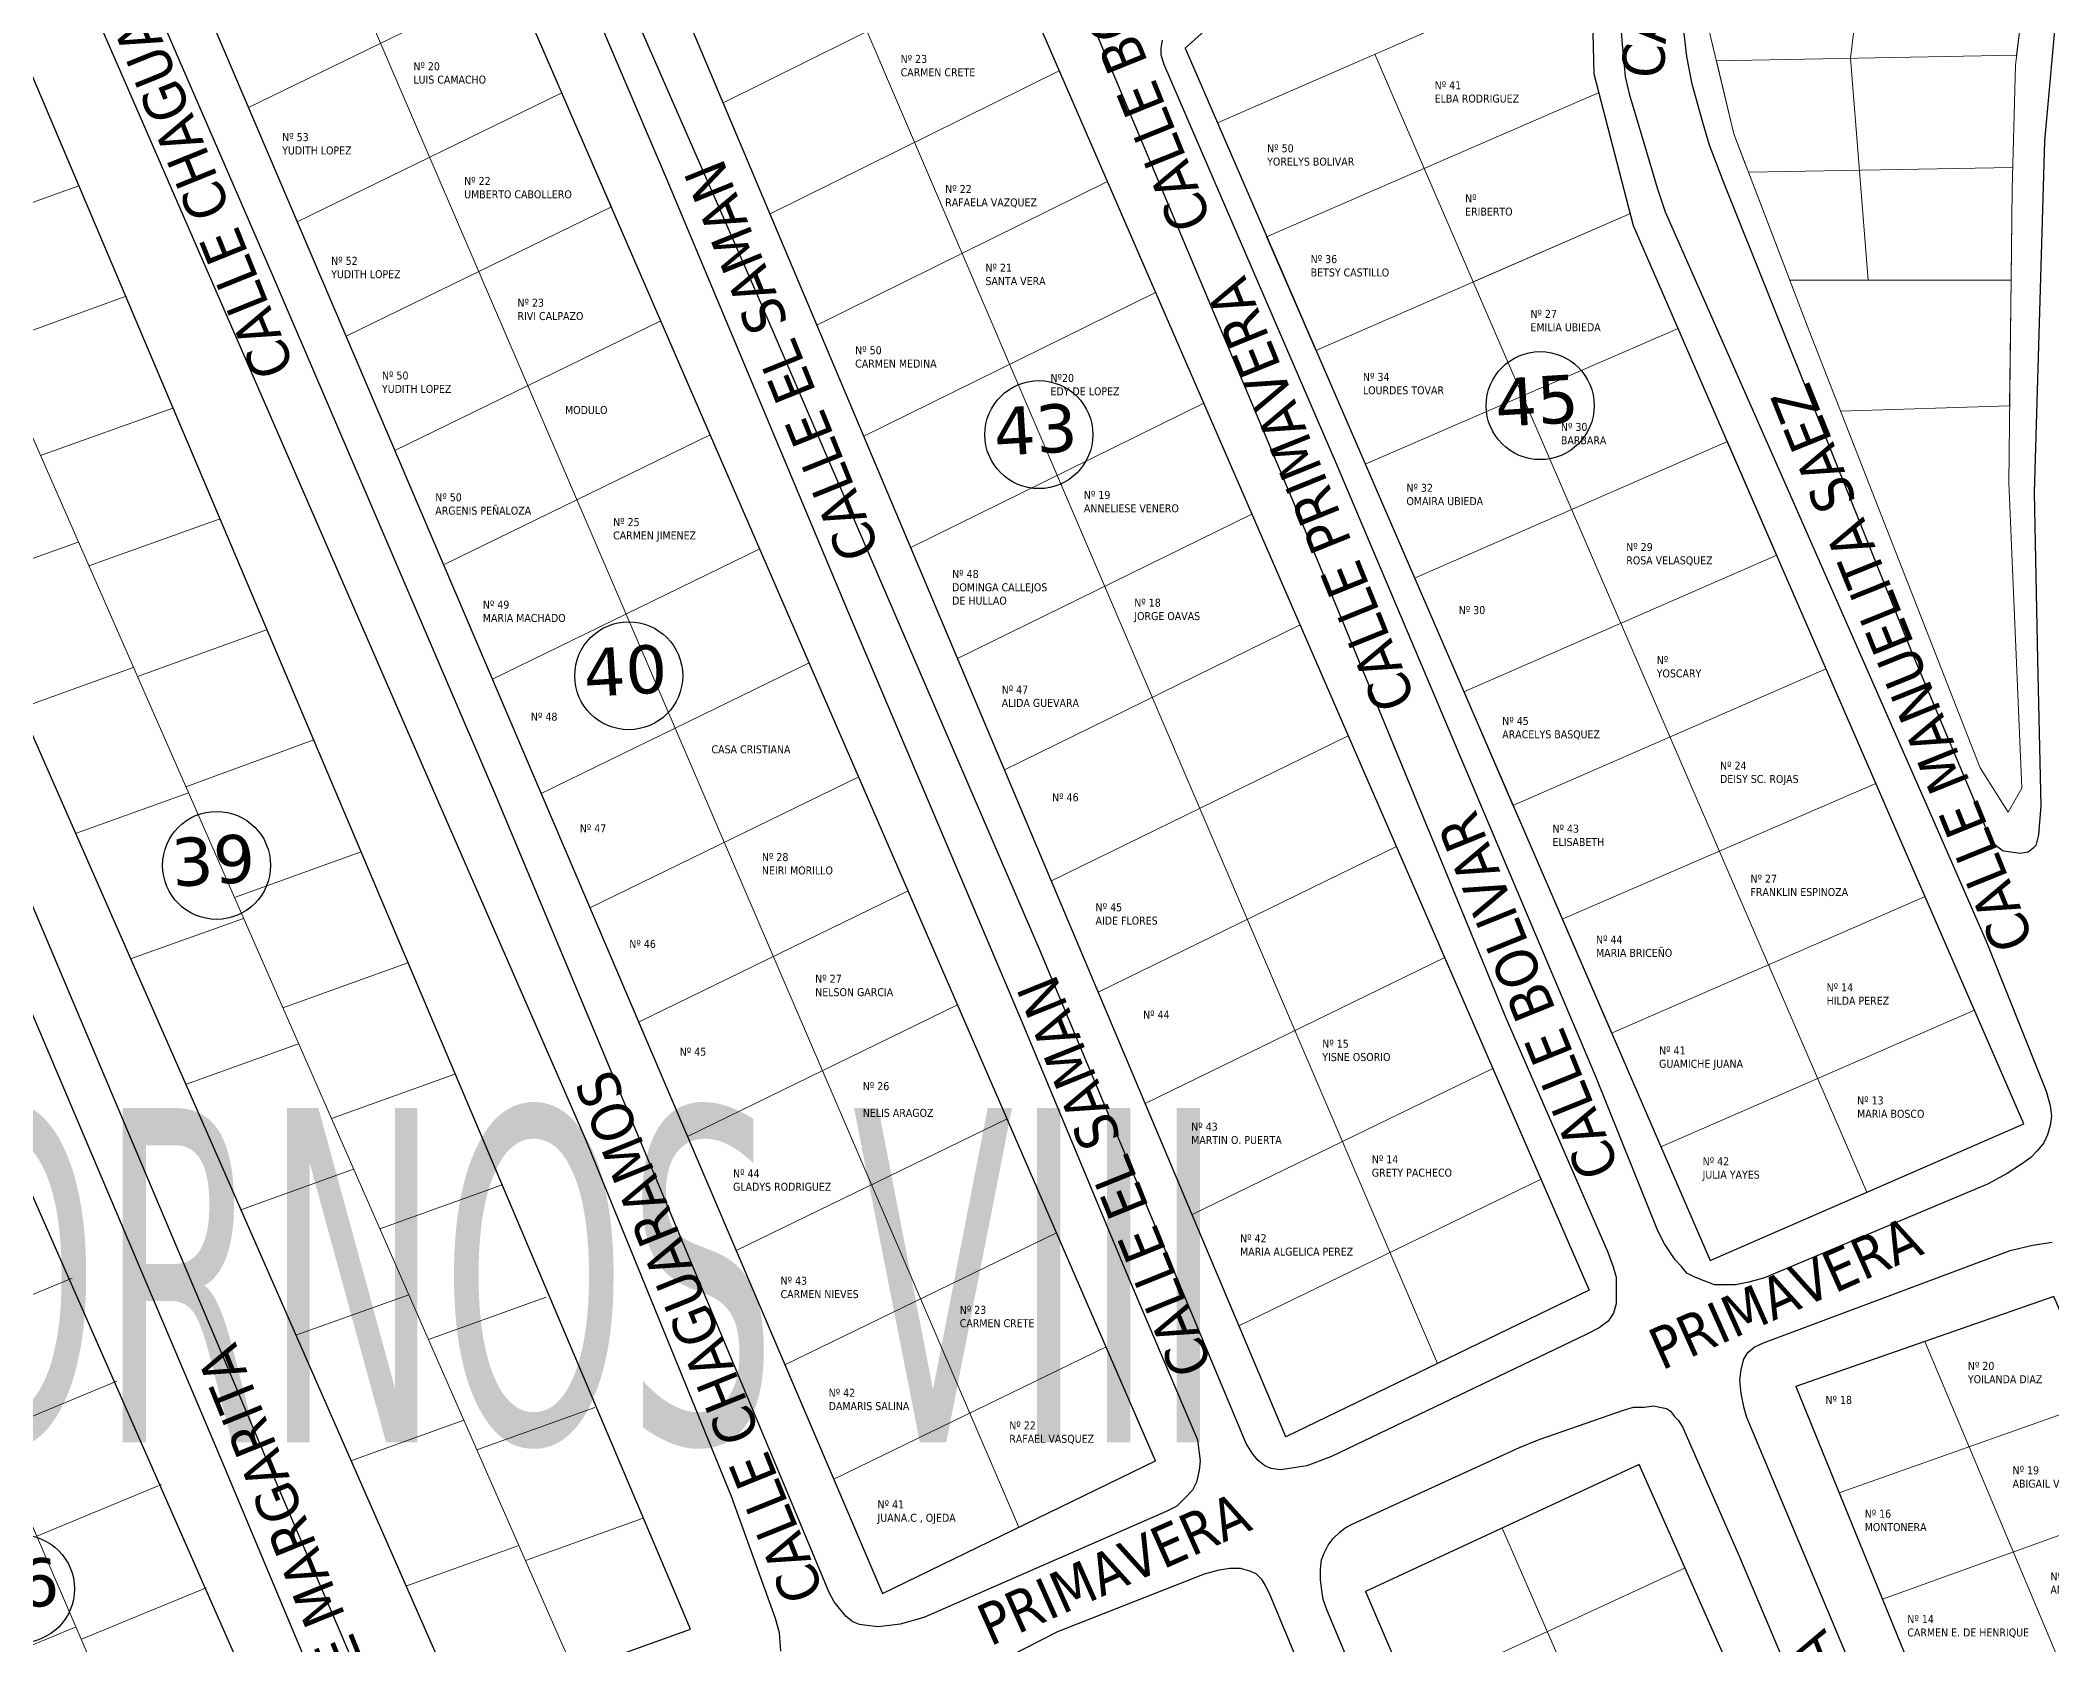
# Model space of a CAD drawing. Header units: metres. Extents: x 2 to 659295185, y -28 to 1124222152.
# Drawn here: x 658070.3 to 658238, y 1123109.3 to 1123243 of the extents above; entities that cross this region are included whole.
import ezdxf

# ---------------------------------------------------------------- set-up
doc = ezdxf.new("R2010")
doc.units = ezdxf.units.M
doc.header["$MEASUREMENT"] = 0
for name, color, linetype in [('CALLES', 1, 'CONTINUOUS'), ('CERCA', 7, 'CONTINUOUS'), ('Cota', 3, 'CONTINUOUS'), ('MANZANA', 30, 'CONTINUOUS'), ('Numero de manzana', 6, 'CONTINUOUS'), ('Parcelas', 140, 'CONTINUOUS'), ('TEXTOS', 7, 'CONTINUOUS')]:
    doc.layers.add(name, color=color, linetype=linetype)
doc.styles.add('ROMAN', font='verdana.ttf')
doc.styles.get("Standard").update_dxf_attribs({"font": 'tahoma.ttf'})

msp = doc.modelspace()

# ---------------------------------------------------------------- linework, layer by layer
at = {"layer": 'CERCA', "lineweight": 0}
for p, q in [((658114.7657, 1123107.1088), (658050.0121, 1123254.5755)), ((658062.1851, 1123226.8531), (658073.4708, 1123230.9187)), ((658081.1289, 1123092.5491), (658021.6599, 1123230.0747)), ((658066.2298, 1123217.642), (658077.3524, 1123221.6831)), ((658070.2745, 1123208.4309), (658081.3119, 1123212.3858)), ((658074.3191, 1123199.2198), (658085.1849, 1123203.1267)), ((658064.0182, 1123197.8297), (658073.4309, 1123201.2107)), ((658078.3638, 1123190.0087), (658089.1265, 1123193.9054)), ((658068.6111, 1123187.374), (658078.0239, 1123190.755)), ((658082.4084, 1123180.7976), (658093.0852, 1123184.7336)), ((658073.204, 1123176.9183), (658082.6168, 1123180.2993)), ((658086.4531, 1123171.5865), (658096.9325, 1123175.3588)), ((658077.7969, 1123166.4626), (658087.2097, 1123169.8436)), ((658090.4978, 1123162.3754), (658100.9053, 1123166.1451)), ((658082.3898, 1123156.0069), (658091.8026, 1123159.3879)), ((658094.5424, 1123153.1643), (658104.8437, 1123156.867)), ((658086.9827, 1123145.5512), (658096.3955, 1123148.9323)), ((658098.5871, 1123143.9532), (658108.7938, 1123147.6298)), ((658062.534, 1123135.5509), (658072.9352, 1123139.8542)), ((658091.5756, 1123135.0955), (658100.9884, 1123138.4766)), ((658102.6317, 1123134.7421), (658112.4632, 1123138.2819)), ((658066.253, 1123126.9505), (658076.6542, 1123131.2538)), ((658106.6764, 1123125.531), (658116.5079, 1123129.0708)), ((658096.1685, 1123124.6398), (658105.5813, 1123128.0209)), ((658069.972, 1123118.3501), (658080.3732, 1123122.6535)), ((658110.721, 1123116.3199), (658120.5525, 1123119.8597)), ((658100.7615, 1123114.1842), (658110.1743, 1123117.5652)), ((658073.6909, 1123109.7498), (658084.0921, 1123114.0531)), ((658063.0764, 1123106.5706), (658073.2461, 1123110.7786))]:
    msp.add_line(p, q, dxfattribs=at)
at = {"layer": 'MANZANA', "lineweight": -2}
for p, q in [((658144.6235, 1123276.3703), (658158.9135, 1123242.2573)), ((658144.6235, 1123276.3703), (658158.9135, 1123242.2573)), ((658089.6319, 1123223.4811), (658072.2497, 1123263.553)), ((658089.6319, 1123223.4811), (658072.2497, 1123263.553)), ((658108.6304, 1123264.0429), (658122.4751, 1123231.4795)), ((658108.6304, 1123264.0429), (658122.4751, 1123231.4795)), ((658130.0778, 1123221.7815), (658114.1386, 1123258.204)), ((658130.0778, 1123221.7815), (658114.1386, 1123258.204)), ((658239.5991, 1123258.7639), (658237.4057, 1123234.6488)), ((658239.5991, 1123258.7639), (658237.4057, 1123234.6488)), ((658201.7342, 1123248.426), (658202.196, 1123242.6772)), ((658201.7342, 1123248.426), (658202.196, 1123242.6772)), ((658074.9626, 1123244.9867), (658078.2857, 1123237.3683)), ((658074.9626, 1123244.9867), (658078.2857, 1123237.3683)), ((658207.5723, 1123241.6974), (658207.2259, 1123244.7968)), ((658207.5723, 1123241.6974), (658207.2259, 1123244.7968)), ((658158.9135, 1123242.2573), (658175.1908, 1123203.5152)), ((658158.9135, 1123242.2573), (658175.1908, 1123203.5152)), ((658163.7373, 1123242.3873), (658163.8445, 1123243.0571)), ((658163.7373, 1123242.3873), (658163.8445, 1123243.0571)), ((658163.7373, 1123241.8374), (658163.7373, 1123242.3873)), ((658163.7373, 1123241.8374), (658163.7373, 1123242.3873)), ((658202.196, 1123242.6772), (658202.4268, 1123240.0177)), ((658202.196, 1123242.6772), (658202.4268, 1123240.0177)), ((658163.96, 1123241.0675), (658163.7373, 1123241.8374)), ((658163.96, 1123241.0675), (658163.7373, 1123241.8374)), ((658165.9555, 1123236.4285), (658163.96, 1123241.0675)), ((658165.9555, 1123236.4285), (658163.96, 1123241.0675)), ((658208.0175, 1123239.3779), (658207.5723, 1123241.6974)), ((658208.0175, 1123239.3779), (658207.5723, 1123241.6974)), ((658202.4268, 1123240.0177), (658202.7649, 1123238.588)), ((658202.4268, 1123240.0177), (658202.7649, 1123238.588)), ((658208.9081, 1123236.1785), (658208.0175, 1123239.3779)), ((658208.9081, 1123236.1785), (658208.0175, 1123239.3779)), ((658078.2857, 1123237.3683), (658102.7511, 1123181.1797)), ((658078.2857, 1123237.3683), (658102.7511, 1123181.1797)), ((658202.7649, 1123238.588), (658203.9853, 1123234.4989)), ((658202.7649, 1123238.588), (658203.9853, 1123234.4989)), ((658178.3572, 1123207.7243), (658165.9555, 1123236.4285)), ((658178.3572, 1123207.7243), (658165.9555, 1123236.4285)), ((658209.4605, 1123234.2989), (658208.9081, 1123236.1785)), ((658209.4605, 1123234.2989), (658208.9081, 1123236.1785)), ((658203.9853, 1123234.4989), (658205.0985, 1123230.7396)), ((658203.9853, 1123234.4989), (658205.0985, 1123230.7396)), ((658210.6809, 1123231.0996), (658209.4605, 1123234.2989)), ((658210.6809, 1123231.0996), (658209.4605, 1123234.2989)), ((658237.4057, 1123234.6488), (658237.1171, 1123225.1308)), ((658237.4057, 1123234.6488), (658237.1171, 1123225.1308)), ((658122.4751, 1123231.4795), (658137.6475, 1123195.3768)), ((658122.4751, 1123231.4795), (658137.6475, 1123195.3768)), ((658205.0985, 1123230.7396), (658205.7664, 1123228.75)), ((658205.0985, 1123230.7396), (658205.7664, 1123228.75)), ((658226.3068, 1123192.1275), (658210.6809, 1123231.0996)), ((658226.3068, 1123192.1275), (658210.6809, 1123231.0996)), ((658205.7664, 1123228.75), (658216.0572, 1123205.4648)), ((658205.7664, 1123228.75), (658216.0572, 1123205.4648)), ((658237.1171, 1123225.1308), (658236.5481, 1123205.3348)), ((658237.1171, 1123225.1308), (658236.5481, 1123205.3348)), ((658108.35, 1123179.88), (658089.6319, 1123223.4811)), ((658108.35, 1123179.88), (658089.6319, 1123223.4811)), ((658153.6609, 1123167.1426), (658130.0778, 1123221.7815)), ((658153.6609, 1123167.1426), (658130.0778, 1123221.7815)), ((658199.9448, 1123156.7247), (658178.3572, 1123207.7243)), ((658199.9448, 1123156.7247), (658178.3572, 1123207.7243)), ((658216.0572, 1123205.4648), (658227.5684, 1123179.3001)), ((658216.0572, 1123205.4648), (658227.5684, 1123179.3001)), ((658236.5481, 1123205.3348), (658236.8285, 1123191.3976)), ((658236.5481, 1123205.3348), (658236.8285, 1123191.3976)), ((658175.1908, 1123203.5152), (658192.4741, 1123161.5637)), ((658175.1908, 1123203.5152), (658192.4741, 1123161.5637)), ((658137.6475, 1123195.3768), (658152.1519, 1123161.1638)), ((658137.6475, 1123195.3768), (658152.1519, 1123161.1638)), ((658232.953, 1123176.3407), (658226.3068, 1123192.1275)), ((658232.953, 1123176.3407), (658226.3068, 1123192.1275)), ((658236.8285, 1123191.3976), (658237.1006, 1123179.2301)), ((658236.8285, 1123191.3976), (658237.1006, 1123179.2301)), ((658061.5548, 1123180.7798), (658085.2534, 1123124.9212)), ((658102.7511, 1123181.1797), (658115.7053, 1123151.4858)), ((658102.7511, 1123181.1797), (658115.7053, 1123151.4858)), ((658132.8237, 1123121.3719), (658108.35, 1123179.88)), ((658132.8237, 1123121.3719), (658108.35, 1123179.88)), ((658227.5684, 1123179.3001), (658232.5489, 1123167.9324)), ((658227.5684, 1123179.3001), (658232.5489, 1123167.9324)), ((658237.1006, 1123179.2301), (658236.8945, 1123176.8006)), ((658237.1006, 1123179.2301), (658236.8945, 1123176.8006)), ((658090.4153, 1123121.7318), (658067.3847, 1123176.1607)), ((658233.5054, 1123175.7908), (658232.953, 1123176.3407)), ((658233.5054, 1123175.7908), (658232.953, 1123176.3407)), ((658233.9425, 1123175.4609), (658233.5054, 1123175.7908)), ((658233.9425, 1123175.4609), (658233.5054, 1123175.7908)), ((658234.6021, 1123175.3509), (658233.9425, 1123175.4609)), ((658234.6021, 1123175.3509), (658233.9425, 1123175.4609)), ((658235.369, 1123175.2409), (658234.6021, 1123175.3509)), ((658235.369, 1123175.2409), (658234.6021, 1123175.3509)), ((658236.0287, 1123175.3609), (658235.369, 1123175.2409)), ((658236.0287, 1123175.3609), (658235.369, 1123175.2409)), ((658236.4657, 1123175.6908), (658236.0287, 1123175.3609)), ((658236.4657, 1123175.6908), (658236.0287, 1123175.3609)), ((658236.6801, 1123175.9108), (658236.4657, 1123175.6908)), ((658236.6801, 1123175.9108), (658236.4657, 1123175.6908)), ((658236.8945, 1123176.8006), (658236.6801, 1123175.9108)), ((658236.8945, 1123176.8006), (658236.6801, 1123175.9108)), ((658170.8288, 1123126.0709), (658153.6609, 1123167.1426)), ((658170.8288, 1123126.0709), (658153.6609, 1123167.1426)), ((658232.5489, 1123167.9324), (658237.5376, 1123155.455)), ((658232.5489, 1123167.9324), (658237.5376, 1123155.455)), ((658152.1519, 1123161.1638), (658160.7936, 1123140.408)), ((658152.1519, 1123161.1638), (658160.7936, 1123140.408)), ((658192.4741, 1123161.5637), (658201.0003, 1123142.0177)), ((658192.4741, 1123161.5637), (658201.0003, 1123142.0177)), ((658205.1562, 1123143.8073), (658199.9448, 1123156.7247)), ((658205.1562, 1123143.8073), (658199.9448, 1123156.7247)), ((658237.5376, 1123155.455), (658237.8757, 1123154.2452)), ((658237.5376, 1123155.455), (658237.8757, 1123154.2452)), ((658237.8757, 1123154.2452), (658237.9829, 1123153.3554)), ((658237.8757, 1123154.2452), (658237.9829, 1123153.3554)), ((658237.9829, 1123153.3554), (658237.8757, 1123152.5855)), ((658237.9829, 1123153.3554), (658237.8757, 1123152.5855)), ((658237.6613, 1123151.8057), (658237.3397, 1123151.1458)), ((658237.6613, 1123151.8057), (658237.3397, 1123151.1458)), ((658237.8757, 1123152.5855), (658237.6613, 1123151.8057)), ((658237.8757, 1123152.5855), (658237.6613, 1123151.8057)), ((658115.7053, 1123151.4858), (658127.8927, 1123121.6818)), ((658115.7053, 1123151.4858), (658127.8927, 1123121.6818)), ((658236.7955, 1123150.476), (658236.2513, 1123149.9161)), ((658236.7955, 1123150.476), (658236.2513, 1123149.9161)), ((658237.3397, 1123151.1458), (658236.7955, 1123150.476)), ((658237.3397, 1123151.1458), (658236.7955, 1123150.476)), ((658234.2805, 1123148.5864), (658232.6396, 1123147.6965)), ((658234.2805, 1123148.5864), (658232.6396, 1123147.6965)), ((658235.4844, 1123149.3662), (658234.2805, 1123148.5864)), ((658235.4844, 1123149.3662), (658234.2805, 1123148.5864)), ((658236.2513, 1123149.9161), (658235.4844, 1123149.3662)), ((658236.2513, 1123149.9161), (658235.4844, 1123149.3662)), ((658232.6396, 1123147.6965), (658214.0452, 1123139.8681)), ((658232.6396, 1123147.6965), (658214.0452, 1123139.8681)), ((658205.7087, 1123142.7075), (658205.1562, 1123143.8073)), ((658205.7087, 1123142.7075), (658205.1562, 1123143.8073)), ((658201.0003, 1123142.0177), (658201.4456, 1123140.8079)), ((658201.0003, 1123142.0177), (658201.4456, 1123140.8079)), ((658206.1457, 1123142.0477), (658205.7087, 1123142.7075)), ((658206.1457, 1123142.0477), (658205.7087, 1123142.7075)), ((658206.591, 1123141.3878), (658206.1457, 1123142.0477)), ((658206.591, 1123141.3878), (658206.1457, 1123142.0477)), ((658213.9628, 1123134.4492), (658234.5279, 1123142.1677)), ((658213.9628, 1123134.4492), (658234.5279, 1123142.1677)), ((658234.5279, 1123142.1677), (658236.3915, 1123142.6176)), ((658234.5279, 1123142.1677), (658236.3915, 1123142.6176)), ((658236.3915, 1123142.6176), (658238.0324, 1123142.8475)), ((658236.3915, 1123142.6176), (658238.0324, 1123142.8475)), ((658160.7936, 1123140.408), (658166.7718, 1123126.3809)), ((658160.7936, 1123140.408), (658166.7718, 1123126.3809)), ((658201.4456, 1123140.8079), (658201.6682, 1123139.9281)), ((658201.4456, 1123140.8079), (658201.6682, 1123139.9281)), ((658201.6682, 1123139.9281), (658201.6682, 1123138.7084)), ((658201.6682, 1123139.9281), (658201.6682, 1123138.7084)), ((658207.1435, 1123140.8279), (658206.591, 1123141.3878)), ((658207.1435, 1123140.8279), (658206.591, 1123141.3878)), ((658207.5805, 1123140.278), (658207.1435, 1123140.8279)), ((658207.5805, 1123140.278), (658207.1435, 1123140.8279)), ((658208.2402, 1123139.9481), (658207.5805, 1123140.278)), ((658208.2402, 1123139.9481), (658207.5805, 1123140.278)), ((658209.007, 1123139.6282), (658208.2402, 1123139.9481)), ((658209.007, 1123139.6282), (658208.2402, 1123139.9481)), ((658201.6682, 1123138.7084), (658201.6765, 1123137.7086)), ((658201.6682, 1123138.7084), (658201.6765, 1123137.7086)), ((658209.8893, 1123139.2982), (658209.007, 1123139.6282)), ((658209.8893, 1123139.2982), (658209.007, 1123139.6282)), ((658210.7634, 1123139.2982), (658209.8893, 1123139.2982)), ((658210.7634, 1123139.2982), (658209.8893, 1123139.2982)), ((658211.6375, 1123139.3082), (658210.7634, 1123139.2982)), ((658211.6375, 1123139.3082), (658210.7634, 1123139.2982)), ((658212.7342, 1123139.5282), (658211.6375, 1123139.3082)), ((658212.7342, 1123139.5282), (658211.6375, 1123139.3082)), ((658214.0452, 1123139.8681), (658212.7342, 1123139.5282)), ((658214.0452, 1123139.8681), (658212.7342, 1123139.5282)), ((658201.4621, 1123136.9387), (658201.0251, 1123136.2689)), ((658201.4621, 1123136.9387), (658201.0251, 1123136.2689)), ((658201.6765, 1123137.7086), (658201.4621, 1123136.9387)), ((658201.6765, 1123137.7086), (658201.4621, 1123136.9387)), ((658199.1697, 1123135.1591), (658177.9532, 1123125.0012)), ((658199.1697, 1123135.1591), (658177.9532, 1123125.0012)), ((658200.2582, 1123135.719), (658199.1697, 1123135.1591)), ((658200.2582, 1123135.719), (658199.1697, 1123135.1591)), ((658201.0251, 1123136.2689), (658200.2582, 1123135.719)), ((658201.0251, 1123136.2689), (658200.2582, 1123135.719)), ((658212.3219, 1123133.1095), (658212.6517, 1123133.6694)), ((658212.3219, 1123133.1095), (658212.6517, 1123133.6694)), ((658212.6517, 1123133.6694), (658213.1959, 1123134.1093)), ((658212.6517, 1123133.6694), (658213.1959, 1123134.1093)), ((658213.1959, 1123134.1093), (658213.9628, 1123134.4492)), ((658213.1959, 1123134.1093), (658213.9628, 1123134.4492)), ((658212.0003, 1123131.3399), (658212.1075, 1123132.2297)), ((658212.0003, 1123131.3399), (658212.1075, 1123132.2297)), ((658212.1075, 1123132.2297), (658212.3219, 1123133.1095)), ((658212.1075, 1123132.2297), (658212.3219, 1123133.1095)), ((658212.1157, 1123130.2401), (658212.0003, 1123131.3399)), ((658212.1157, 1123130.2401), (658212.0003, 1123131.3399)), ((658212.3466, 1123129.0203), (658212.1157, 1123130.2401)), ((658212.3466, 1123129.0203), (658212.1157, 1123130.2401)), ((658195.2612, 1123126.4009), (658202.3691, 1123128.8704)), ((658195.2612, 1123126.4009), (658202.3691, 1123128.8704)), ((658202.3691, 1123128.8704), (658203.136, 1123129.0903)), ((658202.3691, 1123128.8704), (658203.136, 1123129.0903)), ((658203.136, 1123129.0903), (658204.0183, 1123129.0903)), ((658203.136, 1123129.0903), (658204.0183, 1123129.0903)), ((658204.0183, 1123129.0903), (658204.7852, 1123129.2103)), ((658204.0183, 1123129.0903), (658204.7852, 1123129.2103)), ((658204.7852, 1123129.2103), (658205.3294, 1123129.1003)), ((658204.7852, 1123129.2103), (658205.3294, 1123129.1003)), ((658205.3294, 1123129.1003), (658205.8819, 1123128.9903)), ((658205.3294, 1123129.1003), (658205.8819, 1123128.9903)), ((658205.8819, 1123128.9903), (658206.2117, 1123128.7704)), ((658205.8819, 1123128.9903), (658206.2117, 1123128.7704)), ((658206.2117, 1123128.7704), (658206.5415, 1123128.3305)), ((658206.2117, 1123128.7704), (658206.5415, 1123128.3305)), ((658206.5415, 1123128.3305), (658206.8714, 1123128.0005)), ((658206.5415, 1123128.3305), (658206.8714, 1123128.0005)), ((658212.5692, 1123128.2505), (658212.3466, 1123129.0203)), ((658212.5692, 1123128.2505), (658212.3466, 1123129.0203)), ((658216.552, 1123118.7524), (658212.5692, 1123128.2505)), ((658216.552, 1123118.7524), (658212.5692, 1123128.2505)), ((658206.8714, 1123128.0005), (658207.2012, 1123127.4507)), ((658206.8714, 1123128.0005), (658207.2012, 1123127.4507)), ((658207.2012, 1123127.4507), (658211.959, 1123116.6329)), ((658207.2012, 1123127.4507), (658211.959, 1123116.6329)), ((658085.2534, 1123124.9212), (658094.5547, 1123102.8357)), ((658166.7718, 1123126.3809), (658166.8873, 1123125.5011)), ((658166.7718, 1123126.3809), (658166.8873, 1123125.5011)), ((658166.8873, 1123125.5011), (658166.9945, 1123124.6212)), ((658166.8873, 1123125.5011), (658166.9945, 1123124.6212)), ((658171.3812, 1123125.1911), (658170.8288, 1123126.0709)), ((658171.3812, 1123125.1911), (658170.8288, 1123126.0709)), ((658171.8183, 1123124.6412), (658171.3812, 1123125.1911)), ((658171.8183, 1123124.6412), (658171.3812, 1123125.1911)), ((658177.9532, 1123125.0012), (658175.8752, 1123124.2113)), ((658177.9532, 1123125.0012), (658175.8752, 1123124.2113)), ((658179.7343, 1123119.3623), (658193.6203, 1123125.731)), ((658179.7343, 1123119.3623), (658193.6203, 1123125.731)), ((658193.6203, 1123125.731), (658195.2612, 1123126.4009)), ((658193.6203, 1123125.731), (658195.2612, 1123126.4009)), ((658166.8955, 1123123.8414), (658166.6811, 1123122.8416)), ((658166.8955, 1123123.8414), (658166.6811, 1123122.8416)), ((658166.9945, 1123124.6212), (658166.8955, 1123123.8414)), ((658166.9945, 1123124.6212), (658166.8955, 1123123.8414)), ((658172.3707, 1123124.2013), (658171.8183, 1123124.6412)), ((658172.3707, 1123124.2013), (658171.8183, 1123124.6412)), ((658172.915, 1123123.9814), (658172.3707, 1123124.2013)), ((658172.915, 1123123.9814), (658172.3707, 1123124.2013)), ((658173.6818, 1123123.8714), (658172.915, 1123123.9814)), ((658173.6818, 1123123.8714), (658172.915, 1123123.9814)), ((658174.4487, 1123123.9914), (658173.6818, 1123123.8714)), ((658174.4487, 1123123.9914), (658173.6818, 1123123.8714)), ((658175.8752, 1123124.2113), (658174.4487, 1123123.9914)), ((658175.8752, 1123124.2113), (658174.4487, 1123123.9914)), ((658100.4917, 1123098.2166), (658090.4153, 1123121.7318)), ((658127.8927, 1123121.6818), (658131.5538, 1123111.5239)), ((658127.8927, 1123121.6818), (658131.5538, 1123111.5239)), ((658165.6999, 1123121.5119), (658165.0402, 1123120.852)), ((658165.6999, 1123121.5119), (658165.0402, 1123120.852)), ((658166.3513, 1123122.1817), (658165.6999, 1123121.5119)), ((658166.3513, 1123122.1817), (658165.6999, 1123121.5119)), ((658166.6811, 1123122.8416), (658166.3513, 1123122.1817)), ((658166.6811, 1123122.8416), (658166.3513, 1123122.1817)), ((658136.0396, 1123113.6435), (658132.8237, 1123121.3719)), ((658136.0396, 1123113.6435), (658132.8237, 1123121.3719)), ((658164.1661, 1123120.4021), (658143.9391, 1123111.5739)), ((658164.1661, 1123120.4021), (658143.9391, 1123111.5739)), ((658165.0402, 1123120.852), (658164.1661, 1123120.4021)), ((658165.0402, 1123120.852), (658164.1661, 1123120.4021)), ((658177.6563, 1123117.5827), (658178.0934, 1123118.1425)), ((658177.6563, 1123117.5827), (658178.0934, 1123118.1425)), ((658178.0934, 1123118.1425), (658178.6376, 1123118.6924)), ((658178.0934, 1123118.1425), (658178.6376, 1123118.6924)), ((658178.6376, 1123118.6924), (658179.0746, 1123119.0324)), ((658178.6376, 1123118.6924), (658179.0746, 1123119.0324)), ((658179.0746, 1123119.0324), (658179.7343, 1123119.3623)), ((658179.0746, 1123119.0324), (658179.7343, 1123119.3623)), ((658230.1741, 1123086.299), (658216.552, 1123118.7524)), ((658230.1741, 1123086.299), (658216.552, 1123118.7524)), ((658177.1121, 1123116.3629), (658177.3347, 1123116.9228)), ((658177.1121, 1123116.3629), (658177.3347, 1123116.9228)), ((658177.3347, 1123116.9228), (658177.6563, 1123117.5827)), ((658177.3347, 1123116.9228), (658177.6563, 1123117.5827)), ((658211.959, 1123116.6329), (658217.055, 1123104.5953)), ((658211.959, 1123116.6329), (658217.055, 1123104.5953)), ((658155.1204, 1123110.4041), (658167.3655, 1123115.2131)), ((658155.1204, 1123110.4041), (658167.3655, 1123115.2131)), ((658167.3655, 1123115.2131), (658168.5694, 1123115.5531)), ((658167.3655, 1123115.2131), (658168.5694, 1123115.5531)), ((658168.5694, 1123115.5531), (658169.4517, 1123115.6731)), ((658168.5694, 1123115.5531), (658169.4517, 1123115.6731)), ((658169.4517, 1123115.6731), (658170.3258, 1123115.6731)), ((658169.4517, 1123115.6731), (658170.3258, 1123115.6731)), ((658170.3258, 1123115.6731), (658171.0926, 1123115.4531)), ((658170.3258, 1123115.6731), (658171.0926, 1123115.4531)), ((658171.0926, 1123115.4531), (658171.6451, 1123115.2331)), ((658171.0926, 1123115.4531), (658171.6451, 1123115.2331)), ((658171.6451, 1123115.2331), (658172.0821, 1123114.7932)), ((658171.6451, 1123115.2331), (658172.0821, 1123114.7932)), ((658172.0821, 1123114.7932), (658172.412, 1123114.2433)), ((658172.0821, 1123114.7932), (658172.412, 1123114.2433)), ((658177.0132, 1123115.5931), (658177.1121, 1123116.3629)), ((658177.0132, 1123115.5931), (658177.1121, 1123116.3629)), ((658177.0132, 1123114.7033), (658177.0132, 1123115.5931)), ((658177.0132, 1123114.7033), (658177.0132, 1123115.5931)), ((658136.4766, 1123112.8636), (658136.0396, 1123113.6435)), ((658136.4766, 1123112.8636), (658136.0396, 1123113.6435)), ((658172.412, 1123114.2433), (658172.7418, 1123113.5835)), ((658172.412, 1123114.2433), (658172.7418, 1123113.5835)), ((658172.7418, 1123113.5835), (658178.5056, 1123099.7863)), ((658172.7418, 1123113.5835), (658178.5056, 1123099.7863)), ((658177.1286, 1123113.8234), (658177.0132, 1123114.7033)), ((658177.1286, 1123113.8234), (658177.0132, 1123114.7033)), ((658177.244, 1123113.0536), (658177.1286, 1123113.8234)), ((658177.244, 1123113.0536), (658177.1286, 1123113.8234)), ((658131.5538, 1123111.5239), (658131.8836, 1123110.3041)), ((658131.5538, 1123111.5239), (658131.8836, 1123110.3041)), ((658136.9219, 1123112.3137), (658136.4766, 1123112.8636)), ((658136.9219, 1123112.3137), (658136.4766, 1123112.8636)), ((658137.4661, 1123111.6539), (658136.9219, 1123112.3137)), ((658137.4661, 1123111.6539), (658136.9219, 1123112.3137)), ((658138.0186, 1123111.214), (658137.4661, 1123111.6539)), ((658138.0186, 1123111.214), (658137.4661, 1123111.6539)), ((658143.9391, 1123111.5739), (658141.9683, 1123111.014)), ((658143.9391, 1123111.5739), (658141.9683, 1123111.014)), ((658177.5739, 1123112.1638), (658177.244, 1123113.0536)), ((658177.5739, 1123112.1638), (658177.244, 1123113.0536)), ((658181.8947, 1123101.8959), (658177.5739, 1123112.1638)), ((658181.8947, 1123101.8959), (658177.5739, 1123112.1638)), ((658131.8836, 1123110.3041), (658132.0073, 1123108.7545)), ((658131.8836, 1123110.3041), (658132.0073, 1123108.7545)), ((658138.571, 1123110.994), (658138.0186, 1123111.214)), ((658138.571, 1123110.994), (658138.0186, 1123111.214)), ((658139.2224, 1123110.894), (658138.571, 1123110.994)), ((658139.2224, 1123110.894), (658138.571, 1123110.994)), ((658140.1048, 1123110.784), (658139.2224, 1123110.894)), ((658140.1048, 1123110.784), (658139.2224, 1123110.894)), ((658141.086, 1123110.894), (658140.1048, 1123110.784)), ((658141.086, 1123110.894), (658140.1048, 1123110.784)), ((658141.9683, 1123111.014), (658141.086, 1123110.894)), ((658141.9683, 1123111.014), (658141.086, 1123110.894)), ((658141.7787, 1123103.6055), (658155.1204, 1123110.4041)), ((658141.7787, 1123103.6055), (658155.1204, 1123110.4041))]:
    msp.add_line(p, q, dxfattribs=at)
at = {"layer": 'Numero de manzana', "lineweight": -2}
for centre in [(658195.3451, 1123212.5855), (658195.3451, 1123212.5855), (658153.5391, 1123210.1697), (658153.5391, 1123210.1697), (658119.3359, 1123190.0686), (658119.3359, 1123190.0686), (658084.9705, 1123174.2633), (658068.6218, 1123113.9544)]:
    msp.add_circle(centre, 4.5001, dxfattribs=at)
at = {"layer": 'Parcelas', "lineweight": 0}
for p, q in [((658235.9924, 1123365.1043), (658221.2249, 1123241.542)), ((658199.4397, 1123138.8612), (658131.1233, 1123295.9483)), ((658186.7858, 1123132.7418), (658119.3956, 1123290.0605)), ((658107.6678, 1123284.1728), (658174.1318, 1123126.6224)), ((658097.2697, 1123276.6579), (658163.2644, 1123124.6402)), ((658151.8825, 1123119.0981), (658086.3488, 1123271.3474)), ((658140.5005, 1123113.5559), (658075.4279, 1123266.0369)), ((658235.0783, 1123241.8105), (658236.1926, 1123251.1341)), ((658151.2163, 1123249.7462), (658127.2161, 1123237.8345)), ((658155.235, 1123240.5058), (658151.2163, 1123249.7462)), ((658087.629, 1123237.4467), (658109.6437, 1123248.1546)), ((658168.4279, 1123236.1535), (658194.6002, 1123247.5644)), ((658127.2161, 1123237.8345), (658123.3064, 1123247.1021)), ((658209.5085, 1123141.3142), (658165.7343, 1123242.372)), ((658209.5085, 1123141.3142), (658165.7343, 1123242.372)), ((658165.7343, 1123242.372), (658209.5085, 1123141.3142)), ((658211.4884, 1123235.2394), (658209.6933, 1123242.7643)), ((658189.757, 1123222.898), (658181.5454, 1123241.8726)), ((658210.0366, 1123241.3252), (658235.0783, 1123241.8105)), ((658211.4884, 1123235.2394), (658210.0366, 1123241.3252)), ((658221.2249, 1123241.542), (658222.7022, 1123223.0407)), ((658131.1257, 1123228.5668), (658155.235, 1123240.5058)), ((658155.235, 1123240.5058), (658159.2536, 1123231.2653)), ((658091.696, 1123227.9166), (658087.629, 1123237.4467)), ((658113.7684, 1123238.6535), (658091.696, 1123227.9166)), ((658117.893, 1123229.1524), (658113.7684, 1123238.6535)), ((658172.536, 1123226.6696), (658200.2615, 1123238.6791)), ((658212.4418, 1123232.7519), (658211.4884, 1123235.2394)), ((658212.7066, 1123232.0611), (658211.4884, 1123235.2394)), ((658234.7544, 1123232.4295), (658212.7066, 1123232.0611)), ((658159.2536, 1123231.2653), (658135.0353, 1123219.2991)), ((658163.2722, 1123222.0249), (658159.2536, 1123231.2653)), ((658095.7631, 1123218.3866), (658117.893, 1123229.1524)), ((658135.0353, 1123219.2991), (658131.1257, 1123228.5668)), ((658202.87, 1123228.6105), (658176.644, 1123217.1856)), ((658202.87, 1123228.6105), (658189.757, 1123222.898)), ((658206.8631, 1123219.012), (658203.1352, 1123227.5872)), ((658176.644, 1123217.1856), (658172.536, 1123226.6696)), ((658189.757, 1123222.898), (658222.5947, 1123147.0197)), ((658216.1639, 1123223.0407), (658234.6186, 1123223.0407)), ((658216.1639, 1123223.0407), (658234.6186, 1123223.0407)), ((658234.6186, 1123223.0407), (658234.4966, 1123212.5591)), ((658138.945, 1123210.0315), (658163.2722, 1123222.0249)), ((658122.0177, 1123219.6513), (658099.8301, 1123208.8565)), ((658126.1424, 1123210.1502), (658122.0177, 1123219.6513)), ((658180.7521, 1123207.7017), (658206.8631, 1123219.012)), ((658099.8301, 1123208.8565), (658095.7631, 1123218.3866)), ((658167.2908, 1123212.7845), (658142.8546, 1123200.7638)), ((658171.3094, 1123203.5441), (658167.2908, 1123212.7845)), ((658234.4966, 1123212.5591), (658220.3966, 1123212.1312)), ((658103.8972, 1123199.3264), (658126.1424, 1123210.1502)), ((658142.8546, 1123200.7638), (658138.945, 1123210.0315)), ((658210.9568, 1123209.5958), (658184.8602, 1123198.2178)), ((658215.0775, 1123200.1173), (658210.9568, 1123209.5958)), ((658184.8602, 1123198.2178), (658180.7521, 1123207.7017)), ((658146.7643, 1123191.4961), (658171.3094, 1123203.5441)), ((658130.2671, 1123200.6491), (658107.9642, 1123189.7964)), ((658134.3917, 1123191.148), (658130.2671, 1123200.6491)), ((658107.9642, 1123189.7964), (658103.8972, 1123199.3264)), ((658188.9682, 1123188.7339), (658215.0775, 1123200.1173)), ((658175.328, 1123194.3037), (658150.6739, 1123182.2285)), ((658179.3466, 1123185.0633), (658175.328, 1123194.3037)), ((658112.0312, 1123180.2663), (658134.3917, 1123191.148)), ((658150.6739, 1123182.2285), (658146.7643, 1123191.4961)), ((658219.1981, 1123190.6389), (658193.0763, 1123179.2499)), ((658223.3459, 1123181.0981), (658219.1981, 1123190.6389)), ((658193.0763, 1123179.2499), (658188.9682, 1123188.7339)), ((658154.5836, 1123172.9608), (658179.3466, 1123185.0633)), ((658116.0983, 1123170.7363), (658112.0312, 1123180.2663)), ((658138.5164, 1123181.6469), (658116.0983, 1123170.7363)), ((658142.6411, 1123172.1458), (658138.5164, 1123181.6469)), ((658197.1843, 1123169.766), (658223.3459, 1123181.0981)), ((658183.3652, 1123175.8228), (658158.4932, 1123163.6931)), ((658187.3839, 1123166.5824), (658183.3652, 1123175.8228)), ((658120.1653, 1123161.2062), (658142.6411, 1123172.1458)), ((658158.4932, 1123163.6931), (658154.5836, 1123172.9608)), ((658227.4395, 1123171.682), (658201.2924, 1123160.2821)), ((658231.5601, 1123162.2036), (658227.4395, 1123171.682)), ((658201.2924, 1123160.2821), (658197.1843, 1123169.766)), ((658162.4029, 1123154.4254), (658187.3839, 1123166.5824)), ((658146.7657, 1123162.6447), (658124.2324, 1123151.6761)), ((658150.8904, 1123153.1436), (658146.7657, 1123162.6447)), ((658205.4004, 1123150.7982), (658231.5601, 1123162.2036)), ((658124.2324, 1123151.6761), (658120.1653, 1123161.2062)), ((658191.4025, 1123157.342), (658166.3125, 1123145.1578)), ((658195.4211, 1123148.1016), (658191.4025, 1123157.342)), ((658166.3125, 1123145.1578), (658162.4029, 1123154.4254)), ((658128.2994, 1123142.1461), (658150.8904, 1123153.1436)), ((658170.2222, 1123135.8901), (658195.4211, 1123148.1016)), ((658209.5085, 1123141.3142), (658222.5947, 1123147.0197)), ((658155.0151, 1123143.6425), (658132.3664, 1123132.616)), ((658159.1398, 1123134.1413), (658155.0151, 1123143.6425)), ((658132.3664, 1123132.616), (658128.2994, 1123142.1461)), ((658136.4335, 1123123.086), (658159.1398, 1123134.1413)), ((658216.6629, 1123130.8337), (658227.4274, 1123134.5816)), ((658268.0367, 1123037.9928), (658227.4274, 1123134.5816)), ((658174.1318, 1123126.6224), (658186.7858, 1123132.7418)), ((658260.0666, 1123024.3229), (658216.6629, 1123130.8337)), ((658241.9584, 1123129.6438), (658220.2798, 1123121.9578)), ((658203.6138, 1123124.3175), (658249.4626, 1123020.8712)), ((658223.8968, 1123113.0819), (658245.7249, 1123120.9581)), ((658140.5005, 1123113.5559), (658151.8825, 1123119.0981)), ((658180.7758, 1123113.723), (658192.1684, 1123119.008)), ((658237.3109, 1123015.5739), (658192.1684, 1123119.008)), ((658184.4744, 1123105.1025), (658207.4345, 1123115.6969)), ((658180.7758, 1123113.723), (658225.1592, 1123010.2767)), ((658227.5138, 1123104.206), (658223.8968, 1123113.0819))]:
    msp.add_line(p, q, dxfattribs=at)
for points in [[(658221.1353, 1123356.4337), (658250.8494, 1123373.7749), (658234.9789, 1123240.9791), (658234.7069, 1123230.6238), (658234.4221, 1123206.1568), (658235.5007, 1123180.7062), (658234.3796, 1123178.6903), (658232.025, 1123182.386), (658217.776, 1123218.8348), (658211.4884, 1123235.2394), (658209.133, 1123245.1128), (658209.2449, 1123256.9836), (658210.2566, 1123265.2176), (658221.1353, 1123356.4337)], [(658250.8494, 1123373.7749), (658234.9789, 1123240.9791), (658234.7069, 1123230.6238), (658234.6186, 1123223.0407)], [(658221.1353, 1123356.4337), (658209.2449, 1123256.9836), (658209.2083, 1123253.0981), (658209.133, 1123245.1128), (658211.4884, 1123235.2394), (658216.1639, 1123223.0407)], [(658248.4495, 1123353.6933), (658235.2497, 1123243.2449), (658234.9789, 1123240.9791), (658234.7069, 1123230.6238), (658234.6186, 1123223.0407)]]:
    msp.add_lwpolyline(points, dxfattribs=at)
at = {"layer": 'Parcelas', "lineweight": -3}
for points in [[(658206.4376, 1123345.0171), (658181.1545, 1123329.7595), (658173.3085, 1123249.1654), (658165.7343, 1123242.372), (658209.5085, 1123141.3142), (658235.6808, 1123152.7251), (658203.1352, 1123227.5872), (658199.8596, 1123240.2303), (658199.7031, 1123245.9567), (658199.7525, 1123248.9186), (658199.7937, 1123251.0831), (658209.4756, 1123346.3158), (658209.1738, 1123346.6683), (658206.4376, 1123345.0171)], [(658206.4376, 1123345.0171), (658181.1545, 1123329.7595), (658173.3085, 1123249.1654), (658165.7343, 1123242.372), (658209.5085, 1123141.3142), (658235.6808, 1123152.7251), (658203.1352, 1123227.5872), (658199.8596, 1123240.2303), (658199.7031, 1123245.9567), (658199.7525, 1123248.9186), (658199.7937, 1123251.0831), (658209.4756, 1123346.3158), (658209.1738, 1123346.6683), (658206.4376, 1123345.0171)], [(658107.6678, 1123284.1728), (658131.1233, 1123295.9483), (658199.4397, 1123138.8612), (658174.1318, 1123126.6224), (658107.6678, 1123284.1728)], [(658107.6678, 1123284.1728), (658131.1233, 1123295.9483), (658199.4397, 1123138.8612), (658174.1318, 1123126.6224), (658107.6678, 1123284.1728)], [(658097.2697, 1123276.6579), (658075.4279, 1123266.0369), (658140.5005, 1123113.5559), (658163.2644, 1123124.6402), (658097.2697, 1123276.6579)], [(658097.2697, 1123276.6579), (658075.4279, 1123266.0369), (658140.5005, 1123113.5559), (658163.2644, 1123124.6402), (658097.2697, 1123276.6579)], [(658105.3544, 1123103.7285), (658124.4793, 1123110.5978), (658061.4073, 1123259.3612), (658040.7922, 1123250.7033), (658105.3544, 1123103.7285)], [(658030.9292, 1123234.5572), (658012.4052, 1123225.5993), (658070.6693, 1123088.2202), (658091.589, 1123096.8781), (658030.9292, 1123234.5572)], [(658238.1918, 1123138.3295), (658216.6629, 1123130.8337), (658260.0666, 1123024.3229), (658283.3903, 1123034.101), (658238.1918, 1123138.3295)], [(658238.1918, 1123138.3295), (658216.6629, 1123130.8337), (658260.0666, 1123024.3229), (658283.3903, 1123034.101), (658238.1918, 1123138.3295)], [(658203.6138, 1123124.3175), (658180.7758, 1123113.723), (658225.1592, 1123010.2767), (658249.4626, 1123020.8712), (658203.6138, 1123124.3175)], [(658203.6138, 1123124.3175), (658180.7758, 1123113.723), (658225.1592, 1123010.2767), (658249.4626, 1123020.8712), (658203.6138, 1123124.3175)]]:
    msp.add_lwpolyline(points, dxfattribs=at)

# ---------------------------------------------------------------- texts
at = {"layer": 'CALLES', "color": 0}
for s, rotation, p in [('CALLE MANUELITA SAEZ', 86.200146, (658205.6131, 1123239.8078)), ('CALLE MANUELITA SAEZ', 86.200146, (658205.6131, 1123239.8078)), ('CALLE CHAGUARAMOS', 111.955417, (658091.5077, 1123215.7306)), ('CALLE CHAGUARAMOS', 111.955417, (658091.5077, 1123215.7306)), ('CALLE BOLIVAR', 111.955417, (658168, 1123228)), ('CALLE BOLIVAR', 111.955417, (658168, 1123228)), ('CALLE EL SAMAN', 111.955417, (658140.3277, 1123200.5396)), ('CALLE EL SAMAN', 111.955417, (658140.3277, 1123200.5396)), ('CALLE PRIMAVERA', 111.955417, (658185, 1123188)), ('CALLE PRIMAVERA', 111.955417, (658185, 1123188)), ('CALLE MANUELITA SAEZ', 111.955417, (658236.5537, 1123167.9621)), ('CALLE MANUELITA SAEZ', 111.955417, (658236.5537, 1123167.9621)), ('CALLE BOLIVAR', 111.955417, (658202, 1123149)), ('CALLE BOLIVAR', 111.955417, (658202, 1123149)), ('CALLE EL SAMAN', 111.955417, (658168.0788, 1123132.5388)), ('CALLE EL SAMAN', 111.955417, (658168.0788, 1123132.5388)), ('CALLE CHAGUARAMOS', 111.955417, (658135.6683, 1123113.6701)), ('CALLE CHAGUARAMOS', 111.955417, (658135.6683, 1123113.6701)), ('PRIMAVERA', 23.9992, (658205.4722, 1123132.1368)), ('PRIMAVERA', 23.9992, (658205.4722, 1123132.1368)), ('CALLE MARGARITA', 111.955417, (658101.0681, 1123098.4955)), ('PRIMAVERA', 23.9992, (658149.4722, 1123109.1368)), ('PRIMAVERA', 23.9992, (658149.4722, 1123109.1368)), ('CALLE PRIMAVERA', 111.955417, (658233.3657, 1123075.2055))]:
    msp.add_text(s, height=3.5001, rotation=rotation, dxfattribs=at).set_placement(p)
at = {"layer": 'Cota', "lineweight": 0, "attachment_point": 1}
for s, insert, char_height in [('Nº 20\\PLUIS CAMACHO', (658101.3792, 1123241.2105), 0.667156), ('Nº 23\\PCARMEN CRETE', (658142.0117, 1123241.8214), 0.667156), ('Nº 41\\PELBA RODRIGUEZ', (658186.5452, 1123239.6301), 0.667156), ('Nº 53\\PYUDITH LOPEZ', (658090.437, 1123235.3049), 0.667156), ('Nº 50\\PYORELYS BOLIVAR', (658172.5748, 1123234.3745), 0.667156), ('Nº 22\\PUMBERTO CABOLLERO', (658105.6136, 1123231.6494), 0.667156), ('Nº 22\\PRAFAELA VAZQUEZ', (658145.7311, 1123230.9752), 0.667156), ('Nº \\PERIBERTO', (658189.0855, 1123230.2061), 0.66716), ('Nº 52\\PYUDITH LOPEZ', (658094.5243, 1123224.9909), 0.667156), ('Nº 21\\PSANTA VERA', (658149.0859, 1123224.4167), 0.66716), ('Nº 36\\PBETSY CASTILLO', (658176.2032, 1123225.1317), 0.667156), ('Nº 23\\PRIVI CALPAZO', (658110.0596, 1123221.5005), 0.667156), ('Nº 27\\PEMILIA UBIEDA', (658194.5343, 1123220.5682), 0.667156), ('Nº 50\\PCARMEN MEDINA', (658138.2208, 1123217.5379), 0.667156), ('Nº 50\\PYUDITH LOPEZ', (658098.7586, 1123215.4298), 0.667156), ('Nº20\\PEDY DE LOPEZ', (658154.5091, 1123215.2264), 0.667156), ('Nº 34\\PLOURDES TOVAR', (658180.5639, 1123215.3126), 0.667156), ('MODULO', (658114.0241, 1123212.5542), 0.66716), ('Nº 30\\PBARBARA', (658197.0746, 1123211.1442), 0.66716), ('Nº 19 \\PANNELIESE VENERO', (658157.2939, 1123205.4742), 0.667156), ('Nº 32\\POMAIRA UBIEDA ', (658184.1923, 1123206.0698), 0.667156), ('Nº 50\\PARGENIS PEÑALOZA', (658103.2046, 1123205.281), 0.667156), ('Nº 25\\PCARMEN JIMENEZ', (658118.0342, 1123203.2135), 0.667156), ('Nº 29\\PROSA VELASQUEZ', (658202.5226, 1123201.1347), 0.667156), ('Nº 48\\PDOMINGA CALLEJOS\\PDE HULLAO', (658146.3067, 1123198.8916), 0.667156), ('Nº 49\\PMARIA MACHADO', (658107.1691, 1123196.3347), 0.667156), ('Nº 18\\PJORGE OAVAS', (658161.4959, 1123196.4913), 0.667156), ('Nº 30', (658188.5522, 1123195.879), 0.66716), ('Nº \\PYOSCARY', (658205.0629, 1123191.7107), 0.66716), ('Nº 47\\PALIDA GUEVARA', (658150.4389, 1123189.2546), 0.667156), ('Nº 48', (658111.1793, 1123186.9939), 0.66716), ('Nº 45\\PARACELYS BASQUEZ', (658192.1806, 1123186.6363), 0.667156), ('CASA CRISTIANA', (658126.2422, 1123184.271), 0.667156), ('Nº 24\\PDEISY SC. ROJAS', (658210.3421, 1123182.9122), 0.667156), ('Nº 46', (658154.6409, 1123180.2717), 0.66716), ('Nº 47', (658115.255, 1123177.6884), 0.66716), ('Nº 43\\PELISABETH', (658196.3717, 1123177.6566), 0.66716), ('Nº 28\\PNEIRI MORILLO', (658130.4442, 1123175.2881), 0.667156), ('Nº 27\\PFRANKLIN ESPINOZA', (658212.8824, 1123173.4882), 0.667156), ('Nº 45\\PAIDE FLORES', (658158.2677, 1123171.1049), 0.667156), ('Nº 46', (658119.3873, 1123168.0514), 0.66716), ('Nº 44\\PMARIA BRICEÑO', (658200.0001, 1123168.4138), 0.667156), ('Nº 27\\PNELSON GARCIA', (658134.8902, 1123165.1392), 0.667156), ('Nº 14\\PHILDA PEREZ', (658219.2327, 1123164.4266), 0.667156), ('Nº 44', (658162.2323, 1123162.1586), 0.66716), ('Nº 45', (658123.5893, 1123159.0685), 0.66716), ('Nº 15\\PYISNE OSORIO', (658177.1731, 1123159.7319), 0.667156), ('Nº 41\\PGUAMICHE JUANA', (658205.2623, 1123159.171), 0.667156), ('Nº 26\\P\\PNELIS ARAGOZ', (658138.8547, 1123156.193), 0.667156), ('Nº 13\\PMARIA BOSCO', (658221.773, 1123155.0026), 0.667156), ('Nº 43\\PMARTIN O. PUERTA', (658166.2424, 1123152.8178), 0.667156), ('Nº 14\\PGRETY PACHECO', (658181.3054, 1123150.0949), 0.667156), ('Nº 44\\PGLADYS RODRIGUEZ', (658128.0353, 1123148.9197), 0.667156), ('Nº 42\\PJULIA YAYES', (658208.8907, 1123149.9282), 0.667156), ('Nº 42\\PMARIA ALGELICA PEREZ', (658170.3181, 1123143.5123), 0.667156), ('Nº 43\\PCARMEN NIEVES', (658131.9998, 1123139.9734), 0.667156), ('Nº 23\\PCARMEN CRETE', (658146.9406, 1123137.5467), 0.667156), ('Nº 20\\PYOILANDA DIAZ', (658231.012, 1123132.8751), 0.667156), ('Nº 42\\PDAMARIS SALINA', (658136.0099, 1123130.6326), 0.667156), ('Nº 18', (658219.1378, 1123130.0399), 0.66716), ('Nº 22\\PRAFAEL VASQUEZ', (658151.0729, 1123127.9097), 0.667156), ('Nº 19\\PABIGAIL VIAMONTE', (658234.7379, 1123124.1716), 0.667156), ('Nº 41\\PJUANA.C , OJEDA', (658140.0857, 1123121.3271), 0.667156), ('Nº 16\\PMONTONERA', (658222.4062, 1123120.549), 0.66716), ('Nº 17\\PANDREINA FLORES', (658237.8953, 1123115.3232), 0.667156), ('Nº 14\\PCARMEN E. DE HENRIQUE', (658225.9628, 1123111.7636), 0.667156)]:
    msp.add_mtext_dynamic_manual_height_columns(s, width=17.52809, gutter_width=9.6186, heights=[0], dxfattribs=dict(at, insert=insert, char_height=char_height))
at = {"layer": 'Numero de manzana', "lineweight": -2, "style": 'ROMAN'}
for s, p in [('45', (658191.6974, 1123210.8089)), ('45', (658191.6974, 1123210.8089)), ('43', (658149.8914, 1123208.3931)), ('43', (658149.8914, 1123208.3931)), ('40', (658115.6882, 1123188.292)), ('40', (658115.6882, 1123188.292)), ('39', (658081.3228, 1123172.4867)), ('36', (658064.9741, 1123112.1778))]:
    msp.add_text(s, height=4, rotation=3.491535, dxfattribs=at).set_placement(p)
at = {"layer": 'TEXTOS', "color": 0, "width": 0.6}
msp.add_text('LOS HORNOS VIII', height=27.864328, dxfattribs=at).set_placement((657999.5445, 1123126.1679))

doc.saveas('drawing.dxf')
